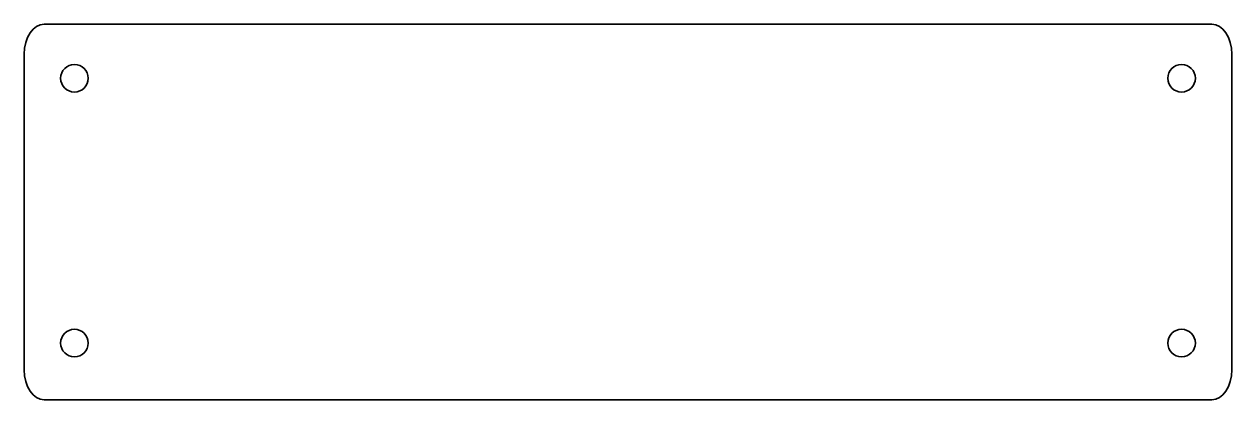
# Model space of a CAD drawing. Header units: millimetres. Extents: x -303 to -143, y 102 to 151.
import ezdxf

# ---------------------------------------------------------------- set-up
doc = ezdxf.new("R2010")
doc.units = ezdxf.units.MM
doc.header["$MEASUREMENT"] = 0
doc.layers.add('Cockpit Insides', color=7, linetype='Continuous')

msp = doc.modelspace()

# ---------------------------------------------------------------- linework, layer by layer
at = {"layer": 'Cockpit Insides', "color": 1, "lineweight": 35}
for points in [[(-302.8228, 147.3523), (-302.8228, 149.546), (-301.6316, 151.324), (-300.162, 151.324)], [(-300.162, 151.324), (-300.162, 151.324), (-145.8363, 151.324), (-145.8363, 151.324)], [(-145.8363, 151.324), (-144.367, 151.324), (-143.1755, 149.546), (-143.1755, 147.3523)], [(-302.8228, 105.6486), (-302.8228, 105.6486), (-302.8228, 147.3523), (-302.8228, 147.3523)], [(-143.1755, 147.3523), (-143.1755, 147.3523), (-143.1755, 105.6486), (-143.1755, 105.6486)], [(-300.162, 101.6769), (-301.6316, 101.6769), (-302.8228, 103.4549), (-302.8228, 105.6486)], [(-143.1755, 105.6486), (-143.1755, 103.4549), (-144.367, 101.6769), (-145.8363, 101.6769)], [(-145.8363, 101.6769), (-145.8363, 101.6769), (-300.162, 101.6769), (-300.162, 101.6769)]]:
    msp.add_open_spline(points, degree=3, dxfattribs=at)
for points in [[(-294.3521, 144.1769), (-294.3521, 143.1697), (-295.1685, 142.3533), (-296.1756, 142.3533), (-296.1756, 142.3533), (-297.183, 142.3533), (-297.9993, 143.1697), (-297.9993, 144.1769), (-297.9993, 144.1769), (-297.9993, 145.1842), (-297.183, 146.0005), (-296.1756, 146.0005), (-296.1756, 146.0005), (-295.1685, 146.0005), (-294.3521, 145.1842), (-294.3521, 144.1769)], [(-147.9991, 144.1769), (-147.9991, 143.1697), (-148.8156, 142.3533), (-149.823, 142.3533), (-149.823, 142.3533), (-150.83, 142.3533), (-151.6463, 143.1697), (-151.6463, 144.1769), (-151.6463, 144.1769), (-151.6463, 145.184), (-150.83, 146.0005), (-149.823, 146.0005), (-149.823, 146.0005), (-148.8156, 146.0005), (-147.9991, 145.184), (-147.9991, 144.1769)], [(-294.3521, 109.1769), (-294.3521, 108.1697), (-295.1685, 107.3534), (-296.1756, 107.3534), (-296.1756, 107.3534), (-297.183, 107.3534), (-297.9993, 108.1697), (-297.9993, 109.1769), (-297.9993, 109.1769), (-297.9993, 110.1841), (-297.183, 111.0006), (-296.1756, 111.0006), (-296.1756, 111.0006), (-295.1685, 111.0006), (-294.3521, 110.1841), (-294.3521, 109.1769)], [(-147.9991, 109.1769), (-147.9991, 108.1697), (-148.8156, 107.3534), (-149.823, 107.3534), (-149.823, 107.3534), (-150.83, 107.3534), (-151.6463, 108.1697), (-151.6463, 109.1769), (-151.6463, 109.1769), (-151.6463, 110.1841), (-150.83, 111.0006), (-149.823, 111.0006), (-149.823, 111.0006), (-148.8156, 111.0006), (-147.9991, 110.1841), (-147.9991, 109.1769)]]:
    msp.add_open_spline(points, degree=3, knots=[0, 0, 0, 0, 0.2, 0.2, 0.2, 0.2, 0.4, 0.4, 0.4, 0.4, 0.6, 0.6, 0.6, 0.6, 1, 1, 1, 1], dxfattribs=at)

doc.saveas('drawing.dxf')
